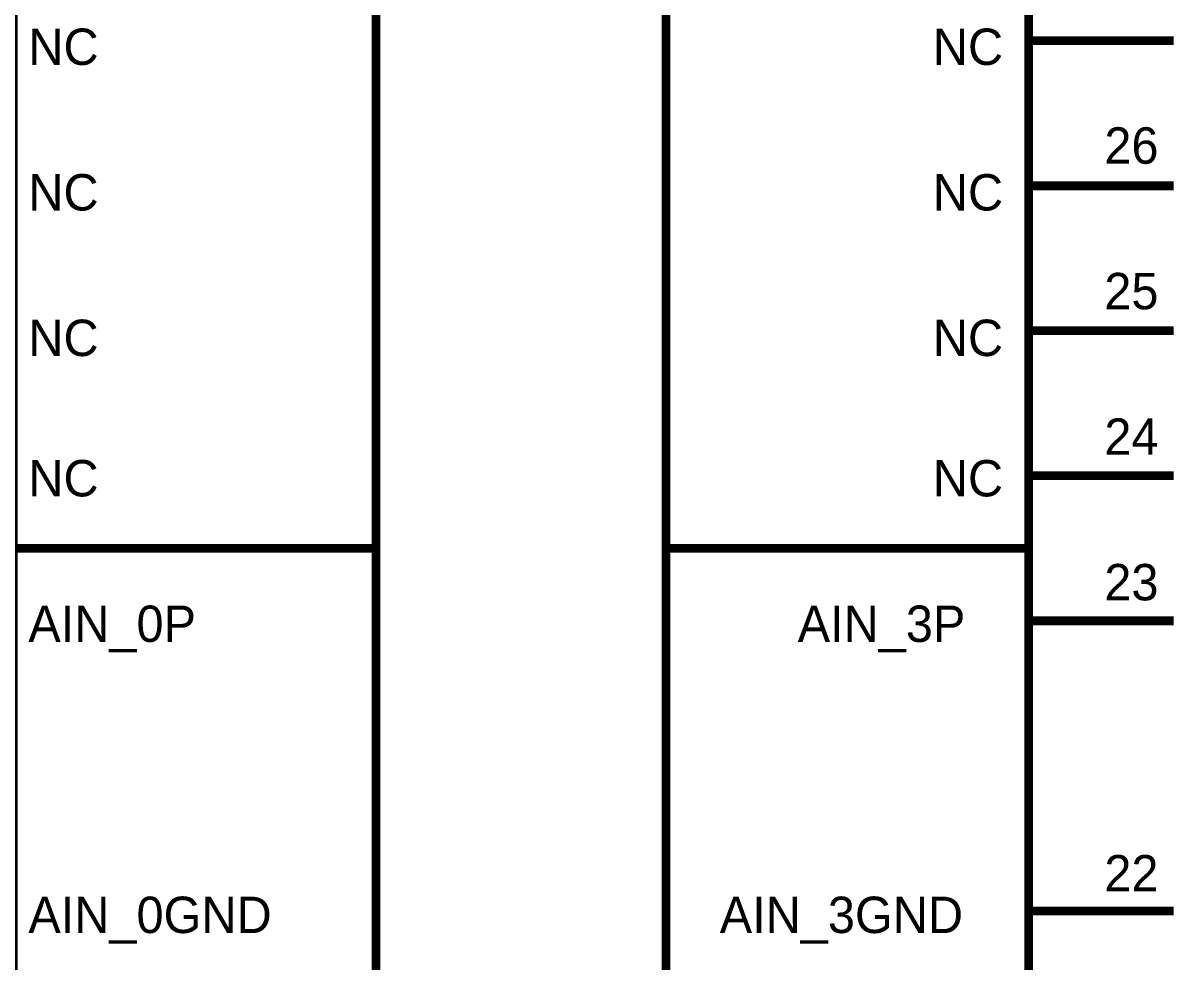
# Model space of a CAD drawing. Header units: inches. Extents: x 0 to 594, y 0 to 420.
# Drawn here: x 152.84 to 192.65, y 193.24 to 225.6 of the extents above; entities that cross this region are included whole.
import ezdxf

# ---------------------------------------------------------------- set-up
doc = ezdxf.new("R2010")
doc.units = ezdxf.units.IN
doc.layers.add('Sheet', color=255, linetype='Continuous')

msp = doc.modelspace()

# ---------------------------------------------------------------- linework, layer by layer
at = {"layer": 'Sheet'}
msp.add_lwpolyline([(152.509, 287.496, 0.3, 0.3, 0), (187.506, 287.496, 0.3, 0.3, 0), (187.506, 172.495, 0.3, 0.3, 0), (152.509, 172.495, 0.3, 0.3, 0), (152.509, 287.496, 0.3, 0.3, 0)], format="xyseb", close=True, dxfattribs=at)
for points in [[(165.007, 287.496, 0.3, 0.3, 0), (165.007, 172.495, 0.3, 0.3, 0)], [(175.008, 287.496, 0.3, 0.3, 0), (175.008, 172.495, 0.3, 0.3, 0)], [(187.506, 224.995, 0.3, 0.3, 0), (192.501, 224.995, 0.3, 0.3, 0)], [(187.506, 219.989, 0.3, 0.3, 0), (192.501, 219.989, 0.3, 0.3, 0)], [(187.506, 214.995, 0.3, 0.3, 0), (192.501, 214.995, 0.3, 0.3, 0)], [(187.506, 210, 0.3, 0.3, 0), (192.501, 210, 0.3, 0.3, 0)], [(165.007, 207.491, 0.3, 0.3, 0), (152.509, 207.491, 0.3, 0.3, 0)], [(187.506, 207.491, 0.3, 0.3, 0), (175.008, 207.491, 0.3, 0.3, 0)], [(187.506, 204.994, 0.3, 0.3, 0), (192.501, 204.994, 0.3, 0.3, 0)], [(187.506, 194.994, 0.3, 0.3, 0), (192.501, 194.994, 0.3, 0.3, 0)]]:
    msp.add_lwpolyline(points, format="xyseb", dxfattribs=at)

# ---------------------------------------------------------------- texts
for s, p in [('NC', (153.024, 224.155)), ('NC', (184.203, 224.155)), ('26', (190.116, 220.751)), ('NC', (153.024, 219.138)), ('NC', (184.203, 219.138)), ('25', (190.116, 215.734)), ('NC', (153.024, 214.121)), ('NC', (184.203, 214.121)), ('24', (190.116, 210.717)), ('NC', (153.024, 209.283)), ('NC', (184.203, 209.283)), ('23', (190.116, 205.7)), ('AIN_0P', (153.024, 204.266)), ('AIN_3P', (179.544, 204.266)), ('22', (190.116, 195.666)), ('AIN_0GND', (153.024, 194.232)), ('AIN_3GND', (176.856, 194.232))]:
    msp.add_text(s, height=1.2543, dxfattribs=at).set_placement(p)

doc.saveas('drawing.dxf')
